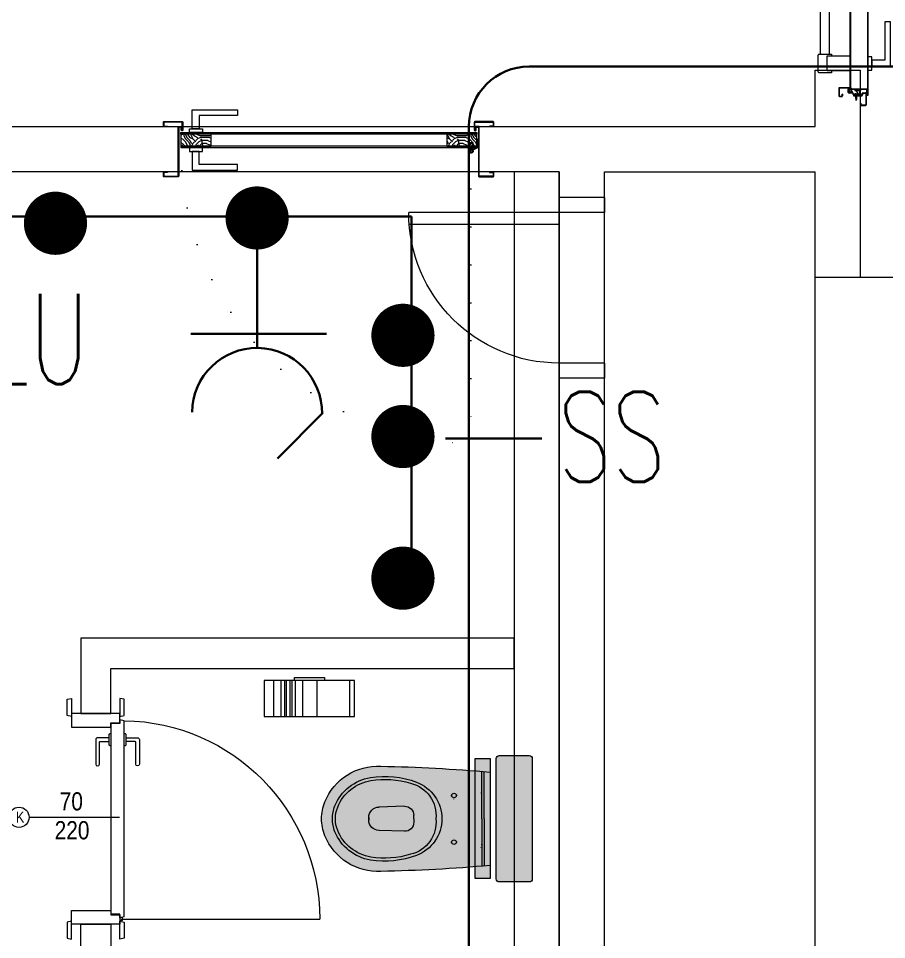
# Model space of a CAD drawing. Header units: metres. Extents: x -13194 to 152406, y -14653 to 29421.
# Drawn here: x 62205.3 to 62493.7, y 2779.9 to 3086 of the extents above; entities that cross this region are included whole.
import ezdxf

# ---------------------------------------------------------------- set-up
doc = ezdxf.new("R2010")
doc.units = ezdxf.units.M
doc.header["$LTSCALE"] = 100
doc.header["$MEASUREMENT"] = 0
doc.linetypes.add('DOT2', pattern=[0.125, 0, -0.125])
doc.linetypes.add('HIDDEN', pattern=[0.375, 0.25, -0.125])
doc.layers.get('0').update_dxf_attribs({"color": 9, "lineweight": 9})
for name, color, linetype, lineweight in [('00', 9, 'Continuous', 9), ('01', 9, 'Continuous', 9), ('05', 9, 'Continuous', 9), ('05S', 9, 'Continuous', 9), ('05V', 9, 'Continuous', 9), ('06C @ 1', 9, 'Continuous', 9), ('06D', 9, 'Continuous', 9), ('09', 9, 'Continuous', 9), ('10', 9, 'Continuous', 9), ('12', 9, 'Continuous', 9), ('14', 9, 'Continuous', 9), ('20', 9, 'DOT2', 9), ('E-KABLO', 7, 'Continuous', 30), ('E-KAPAKLI PRİZ', 7, 'Continuous', 30), ('E-YAZI', 7, 'Continuous', 30), ('Kapı', 204, 'Continuous', 9), ('KARA SIVA', 4, 'Continuous', 9), ('TEFRİŞ', 9, 'Continuous', 9)]:
    doc.layers.add(name, color=color, linetype=linetype, lineweight=lineweight)
doc.styles.add('E-YAZI', font='txttw.shx')
doc.styles.add('MuuM_TEXT-STANDART', font='ARIALN.TTF')

# ---------------------------------------------------------------- blocks, each defined once
blk = doc.blocks.new('100_KAPAKLI PRİZ')
at = {"layer": 'E-KAPAKLI PRİZ', "color": 4}
for p, q in [((1.216, 3.6), (0.379, 4.438)), ((0, 2.4), (0, 0)), ((-1.223, 2.136), (1.279, 2.136))]:
    blk.add_line(p, q, dxfattribs=at)
blk.add_arc((0, 3.6), 1.2, 180.7551, 0.7551, dxfattribs=at)
blk = doc.blocks.new('1.bod.mimari.elk')
at = {"layer": '01'}
blk.add_lwpolyline([(6510, -5630), (6510, -5630), (6510, -5630), (6510, -6180), (6780, -6180), (6780, -5630), (6780, -5630), (6780, -5630), (6820, -5630), (6820, -6230), (6470, -6230), (6470, -5630), (6510, -5630)], dxfattribs=at)
blk = doc.blocks.new('*U19')
at = {"ltscale": 15}
for p, q in [((-24.9, 0.9), (-25.7, 0)), ((-24.9, -0.9), (-25.7, 0)), ((-22.9, 1.5), (-24.9, 0.9)), ((-22.9, 1.5), (-22.9, -1.5)), ((-21.2, -2.7), (-18.1, 2.8)), ((-21, -2.7), (-17.9, 2.7)), ((-19.7, -2.7), (-16.6, 2.8)), ((-19.5, -2.7), (-16.4, 2.7)), ((-18.5, 1.5), (-18.3, 2)), ((-18.2, -2.7), (-15.1, 2.8)), ((-18, -2.7), (-14.9, 2.7)), ((-17, 1.5), (-16.8, 2)), ((-16.7, -2.7), (-13.6, 2.8)), ((-16.5, -2.7), (-13.4, 2.7)), ((-15.5, 1.5), (-15.3, 2)), ((-15.2, -2.7), (-12.1, 2.8)), ((-15, -2.7), (-11.9, 2.7)), ((-14, 1.5), (-13.8, 2)), ((-13.7, -2.7), (-10.6, 2.8)), ((-13.5, -2.7), (-10.4, 2.7)), ((-12.5, 1.5), (-12.3, 2)), ((-12.2, -2.7), (-9.1, 2.8)), ((-12, -2.7), (-8.9, 2.7)), ((-11, 1.5), (-10.8, 2)), ((-10.7, -2.7), (-7.6, 2.8)), ((-10.5, -2.7), (-7.4, 2.7)), ((-9.5, 1.5), (-9.3, 2)), ((-9.2, -2.7), (-6.1, 2.8)), ((-9, -2.7), (-5.9, 2.7)), ((-8, 1.5), (-7.8, 2)), ((-7.7, -2.7), (-4.6, 2.8)), ((-7.5, -2.7), (-4.4, 2.7)), ((-6.5, 1.5), (-6.3, 2)), ((-6.2, -2.7), (-3.1, 2.8)), ((-6, -2.7), (-2.9, 2.7)), ((-5, 1.5), (-4.8, 2)), ((-4.7, -2.7), (-1.6, 2.8)), ((-4.5, -2.7), (-1.4, 2.7)), ((-3.5, 1.5), (-3.3, 2)), ((-2, 1.5), (-1.8, 2)), ((-0.5, 4.2), (-1.5, 1.5)), ((0, 0.5), (-0.6, 0.5)), ((-24.9, -0.9), (-22.9, -1.5)), ((-8.6, -1.5), (-22.9, -1.5)), ((-21.2, -2.7), (-20.9, -1.5)), ((-20.3, -1.5), (-19.1, -1.5)), ((-19.7, -2.7), (-19.4, -1.5)), ((-18.8, -1.5), (-17.6, -1.5)), ((-18.2, -2.7), (-17.9, -1.5)), ((-17.3, -1.5), (-16.1, -1.5)), ((-16.7, -2.7), (-16.4, -1.5)), ((-15.8, -1.5), (-14.6, -1.5)), ((-15.2, -2.7), (-14.9, -1.5)), ((-14.3, -1.5), (-13.1, -1.5)), ((-13.7, -2.7), (-13.4, -1.5)), ((-12.8, -1.5), (-11.6, -1.5)), ((-12.2, -2.7), (-11.9, -1.5)), ((-11.3, -1.5), (-10.1, -1.5)), ((-10.7, -2.7), (-10.4, -1.5)), ((-9.8, -1.5), (-8.6, -1.5)), ((-9.2, -2.7), (-8.9, -1.5)), ((-8.3, -1.5), (-7.1, -1.5)), ((-7.7, -2.7), (-7.4, -1.5)), ((-6.8, -1.5), (-5.6, -1.5)), ((-6.2, -2.7), (-5.9, -1.5)), ((-5.3, -1.5), (-4.1, -1.5)), ((-4.7, -2.7), (-4.4, -1.5)), ((-3.8, -1.5), (-2.1, -1.5)), ((-0.5, -4.2), (-1.5, -1.5)), ((0, -0.5), (-0.6, -0.5))]:
    blk.add_line(p, q, dxfattribs=at)
for p, q in [((-6.9, 1.5), (-22.9, 1.5)), ((-17.4, 1.5), (-18.6, 1.5)), ((-15.9, 1.5), (-17.1, 1.5)), ((-14.4, 1.5), (-15.6, 1.5)), ((-12.9, 1.5), (-14.1, 1.5)), ((-11.4, 1.5), (-12.6, 1.5)), ((-9.9, 1.5), (-11.1, 1.5)), ((-8.4, 1.5), (-9.6, 1.5)), ((-6.9, 1.5), (-8.1, 1.5)), ((-5.4, 1.5), (-6.6, 1.5)), ((-3.9, 1.5), (-5.1, 1.5)), ((-2.4, 1.5), (-3.6, 1.5)), ((-1.5, 1.5), (-2.1, 1.5)), ((0, 0.5), (0, 4.1)), ((-1.5, -1.5), (-2.1, -1.5)), ((0, -0.5), (0, -4.1))]:
    blk.add_line(p, q)
for centre, radius, start, end in [((-26, 3.9), 3.92, 274.361, 322.1025), ((-26, -3.9), 3.92, 37.8975, 85.639), ((-18, 2.8), 0.0971, 330.3204, 150.3204), ((-16.5, 2.8), 0.0971, 330.3204, 150.3204), ((-15, 2.8), 0.0971, 330.3204, 150.3204), ((-13.5, 2.8), 0.0971, 330.3204, 150.3204), ((-12, 2.8), 0.0971, 330.3204, 150.3204), ((-10.5, 2.8), 0.0971, 330.3204, 150.3204), ((-9, 2.8), 0.0971, 330.3204, 150.3204), ((-7.5, 2.8), 0.0971, 330.3204, 150.3204), ((-6, 2.8), 0.0971, 330.3204, 150.3204), ((-4.5, 2.8), 0.0971, 330.3204, 150.3204), ((-3, 2.8), 0.0971, 330.3204, 150.3204), ((-1.5, 2.8), 0.0971, 330.3204, 150.3204), ((-0.6, 0), 0.486, 90, 270), ((-0.3, 4.1), 0.25, 0, 150.0864), ((-21.1, -2.7), 0.0971, 150.3204, 330.3204), ((-19.6, -2.7), 0.0971, 150.3204, 330.3204), ((-18.1, -2.7), 0.0971, 150.3204, 330.3204), ((-16.6, -2.7), 0.0971, 150.3204, 330.3204), ((-15.1, -2.7), 0.0971, 150.3204, 330.3204), ((-13.6, -2.7), 0.0971, 150.3204, 330.3204), ((-12.1, -2.7), 0.0971, 150.3204, 330.3204), ((-10.6, -2.7), 0.0971, 150.3204, 330.3204), ((-9.1, -2.7), 0.0971, 150.3204, 330.3204), ((-7.6, -2.7), 0.0971, 150.3204, 330.3204), ((-6.1, -2.7), 0.0971, 150.3204, 330.3204), ((-4.6, -2.7), 0.0971, 150.3204, 330.3204), ((-0.3, -4.1), 0.25, 209.9136, 0)]:
    blk.add_arc(centre, radius, start, end, dxfattribs=at)
blk = doc.blocks.new('conta')
at = {"ltscale": 10}
for p, q in [((-2649.88, 5344.46), (-2649.78, 5344.3)), ((-2649.87, 5345.53), (-2649.81, 5345.61)), ((-2649.78, 5344.3), (-2649.74, 5344.3)), ((-2649.72, 5345.4), (-2649.28, 5345.4)), ((-2649.25, 5345.41), (-2649.09, 5345.51)), ((-2648.97, 5344.05), (-2648.78, 5343.8)), ((-2648.87, 5344.09), (-2648.7, 5343.86)), ((-2648.83, 5344.87), (-2648.56, 5345.24)), ((-2648.77, 5345.12), (-2648.63, 5345.3)), ((-2648.71, 5343.79), (-2648.71, 5343.79)), ((-2648.56, 5345.31), (-2648.56, 5345.31))]:
    blk.add_line(p, q, dxfattribs=at)
for centre, radius, start, end in [((-2653.03, 5345), 3.19, 350.4674, 8.9372), ((-2649.87, 5344.47), 0.02, 170.4674, 213.7451), ((-2649.83, 5345.5), 0.05, 140.6345, 188.9372), ((-2649.74, 5345.58), 0.0696, 22.2428, 159.258), ((-2650.94, 5345.01), 1.24, 340.3382, 16.7772), ((-2649.74, 5344.58), 0.03, 160.3382, 273.2666), ((-2649.72, 5345.37), 0.03, 90, 196.7772), ((-2649.56, 5341.55), 3.01, 80.4362, 93.2666), ((-2649.28, 5345.45), 0.05, 270, 303.0062), ((-2649.22, 5344.14), 0.231, 353.9571, 81.9004), ((-2649.08, 5345.49), 0.03, 4.7972, 123.0062), ((-2649.06, 5344.54), 0.03, 260.4362, 338.7066), ((-2650.22, 5344.99), 1.27, 338.7066, 23.0418), ((-2648.89, 5344.11), 0.1, 173.9571, 217.2653), ((-2649.01, 5345.57), 0.05, 18.7951, 42.1429), ((-2651.17, 5344.83), 2.33, 7.5897, 18.7951), ((-2658.2, 5345.19), 9.36, 353.6857, 357.8537), ((-2648.79, 5344.15), 0.1, 173.6857, 217.2653), ((-2648.81, 5345.15), 0.05, 187.5897, 322.7347), ((-2648.79, 5344.84), 0.05, 142.7347, 180.2669), ((-2648.74, 5343.83), 0.05, 217.2653, 307.2653), ((-2648.74, 5343.83), 0.05, 307.2653, 37.2653), ((-2648.59, 5345.27), 0.05, 52.7347, 142.7347), ((-2648.59, 5345.27), 0.05, 322.7347, 52.7347)]:
    blk.add_arc(centre, radius, start, end, dxfattribs=at)
for points, knots in [([(-2649.74, 5344.31), (-2649.74, 5344.34), (-2649.7, 5344.52), (-2649.59, 5344.33), (-2649.34, 5344.36), (-2649.23, 5344.37), (-2649.18, 5344.37)], [0, 0, 0, 0, 0.1008757, 0.3841126, 0.5436166, 0.6906785, 0.6906785, 0.6906785, 0.6906785]), ([(-2648.98, 5345.6), (-2649, 5345.63), (-2649.09, 5345.71), (-2649.23, 5345.44), (-2649.32, 5345.74), (-2649.39, 5345.46), (-2649.51, 5345.75), (-2649.59, 5345.5), (-2649.65, 5345.57), (-2649.68, 5345.61)], [0.0086373, 0.0086373, 0.0086373, 0.0086373, 0.1097304, 0.3133405, 0.4430081, 0.5658764, 0.7165186, 0.8527974, 0.9648495, 0.9648495, 0.9648495, 0.9648495])]:
    blk.add_open_spline(points, degree=3, knots=knots, dxfattribs=at)
blk = doc.blocks.new('p-yn_sackasa')
at = {"layer": '10', "linetype": 'Continuous'}
for p, q in [((0, 6.16), (0, 6.9)), ((0.01, 6.9), (0.01, 6.15)), ((0.14, 6.9), (0.14, 6.16)), ((0.15, 6.9), (0.15, 6.16)), ((2.69, 7.16), (0.26, 7.16)), ((2.69, 7.15), (0.26, 7.15)), ((2.69, 7.02), (0.26, 7.02)), ((0.26, 7.01), (2.69, 7.01)), ((2.8, 3.29), (2.8, 6.9)), ((2.81, 3.29), (2.81, 6.9)), ((2.94, 3.29), (2.94, 6.9)), ((2.95, 3.29), (2.95, 6.9)), ((0.26, 6.05), (0.76, 6.05)), ((0.75, 6.04), (0.26, 6.04)), ((0.26, 5.91), (0.75, 5.91)), ((0.76, 5.9), (0.26, 5.9)), ((0.75, 5.91), (0.75, 6.04)), ((0.76, 5.9), (0.76, 6.05)), ((1.11, 2.52), (1.11, 3.73)), ((1.12, 2.52), (1.12, 3.73)), ((1.25, 3.73), (1.25, 2.52)), ((1.26, 2.52), (1.26, 3.73)), ((1.37, 3.98), (2.49, 3.98)), ((2.49, 3.97), (1.37, 3.97)), ((1.37, 3.84), (2.49, 3.84)), ((2.49, 3.83), (1.37, 3.83)), ((2.6, 3.69), (2.5, 3.36)), ((2.51, 3.35), (2.61, 3.69)), ((2.73, 3.65), (2.63, 3.32)), ((2.74, 3.64), (2.64, 3.31)), ((-2.19, 0), (-2.19, -0.15)), ((0.67, -0.71), (0.67, 2.27)), ((0.69, -0.71), (0.69, 2.27)), ((0.81, -0.71), (0.81, 2.27)), ((0.83, -0.71), (0.83, 2.27)), ((0.92, 2.33), (0.95, 2.32)), ((0.93, 2.34), (0.95, 2.33)), ((1.01, 2.46), (0.99, 2.47)), ((0.99, 2.46), (1.01, 2.45)), ((-2.95, -0.25), (-2.95, -1.75)), ((-2.94, -1.75), (-2.94, -0.25)), ((-2.81, -0.25), (-2.81, -1.75)), ((-2.8, -0.25), (-2.8, -1.75)), ((-2.19, 0), (-2.7, 0)), ((-2.2, -0.01), (-2.7, -0.01)), ((-2.2, -0.14), (-2.7, -0.14)), ((-2.19, -0.15), (-2.7, -0.15)), ((1.01, -1.85), (-2.7, -1.85)), ((1.01, -1.86), (-2.7, -1.86)), ((-2.7, -1.99), (1.01, -1.99)), ((1.01, -2), (-2.7, -2)), ((-2.2, -0.14), (-2.2, -0.01)), ((0.92, -0.77), (0.95, -0.76)), ((0.93, -0.78), (0.95, -0.77)), ((0.99, -0.89), (1.01, -0.88)), ((1.01, -0.89), (0.99, -0.91)), ((1.11, -0.96), (1.11, -1.75)), ((1.12, -0.96), (1.12, -1.75)), ((1.25, -0.96), (1.25, -1.75)), ((1.26, -0.96), (1.26, -1.75))]:
    blk.add_line(p, q, dxfattribs=at)
for points in [[(0.15, 2.14), (0.67, 2.14), (0.67, -0.54), (0.15, -0.54)], [(0.15, 2.14), (0.41, 2.14), (0.41, -0.54), (0.15, -0.54)]]:
    blk.add_lwpolyline(points, close=True, dxfattribs=at)
for centre, radius, start, end in [((0.26, 6.9), 0.261, 90, 180), ((0.26, 6.16), 0.261, 180, 270), ((0.26, 6.9), 0.249, 90, 180), ((0.26, 6.16), 0.249, 181.345, 271.3502), ((0.26, 6.9), 0.122, 90, 180), ((0.26, 6.16), 0.122, 180, 270), ((0.26, 6.9), 0.11, 90, 180), ((0.26, 6.16), 0.11, 180, 270), ((2.69, 6.9), 0.261, 0, 90), ((2.69, 6.9), 0.249, 0, 90), ((2.69, 6.9), 0.122, 0, 90), ((2.69, 6.9), 0.11, 0, 90), ((1.37, 3.73), 0.253, 90, 180), ((1.37, 3.73), 0.24, 90, 180), ((1.37, 3.73), 0.114, 90, 180), ((1.37, 3.73), 0.101, 90, 180), ((2.49, 3.72), 0.261, 342.8602, 90), ((2.49, 3.72), 0.249, 342.8613, 90), ((2.49, 3.72), 0.122, 342.8607, 90), ((2.49, 3.72), 0.11, 342.8621, 90), ((2.72, 3.29), 0.232, 162.8601, 0), ((2.72, 3.29), 0.219, 162.8613, 0), ((2.72, 3.29), 0.0927, 162.8605, 0), ((2.72, 3.29), 0.0801, 162.8624, 0), ((0.89, 2.27), 0.219, 63.2153, 180), ((0.89, 2.27), 0.206, 63.2169, 180), ((0.89, 2.27), 0.0801, 63.215, 180), ((0.89, 2.27), 0.0674, 63.2144, 180), ((1.04, 2.52), 0.206, 243.2197, 0), ((1.04, 2.52), 0.219, 243.2148, 0), ((1.04, 2.52), 0.0801, 243.2203, 0), ((1.04, 2.52), 0.0674, 243.2129, 0), ((-2.7, -0.25), 0.253, 90, 180), ((-2.7, -1.75), 0.253, 180, 270), ((-2.7, -0.25), 0.24, 90, 180), ((-2.7, -1.75), 0.24, 180, 270), ((-2.7, -0.25), 0.114, 90, 180), ((-2.7, -1.75), 0.114, 180, 270), ((-2.7, -0.25), 0.101, 90, 180), ((-2.7, -1.75), 0.101, 180, 270), ((0.89, -0.71), 0.219, 180, 296.785), ((0.89, -0.71), 0.206, 180, 296.7851), ((0.89, -0.71), 0.0801, 180, 296.785), ((0.89, -0.71), 0.0674, 180, 180.5245), ((0.89, -0.71), 0.0674, 180, 296.7871), ((1.04, -0.96), 0.219, 0, 116.7854), ((1.04, -0.96), 0.206, 0, 116.7836), ((1.04, -0.96), 0.0801, 0, 116.7811), ((1.04, -0.96), 0.0674, 0, 116.7871), ((1.01, -1.75), 0.114, 270, 0), ((1.01, -1.75), 0.24, 270, 0), ((1.01, -1.75), 0.101, 270, 0), ((1.01, -1.75), 0.253, 270, 0)]:
    blk.add_arc(centre, radius, start, end, dxfattribs=at)
at = {"layer": '10', "xscale": 0.0842696629213483, "yscale": 0.0842696629213483, "zscale": 0.0842696629213483}
blk.add_blockref('*U19', (0.95, 1.35), dxfattribs=at)
at = {"layer": '14', "xscale": -0.7887640449438696, "yscale": 0.7887640449438696, "zscale": 0.7887640449438204, "rotation": 90}
blk.add_blockref('conta', (4217.78, -2086.42), dxfattribs=at)
blk = doc.blocks.new('*U404')
at = {"layer": '06D'}
for points in [[(8.5, 9.56), (7.87, 9.56), (7.87, 13.56, -0.414214), (8.25, 13.93), (13.75, 13.93, -0.414214), (14.12, 13.56), (14.12, 9.56), (13.5, 9.56)], [(111.5, 9.56), (112.12, 9.56), (112.12, 13.56, 0.414214), (111.75, 13.93), (106.25, 13.93, 0.414214), (105.87, 13.56), (105.87, 9.56), (106.5, 9.56)]]:
    blk.add_lwpolyline(points, format="xyb", dxfattribs=at)
for points in [[(14.12, 13.31), (105.87, 13.31), (105.87, 10.18), (14.12, 10.18)], [(8.5, 12.06), (13.5, 12.06), (13.5, 3.44), (8.5, 3.44)], [(111.5, 10.94), (106.5, 10.94), (106.5, 3.44), (111.5, 3.44)]]:
    blk.add_lwpolyline(points, close=True, dxfattribs=at)
for points in [[(111.2, -2.56), (111.2, -3.81), (106.8, -3.81), (106.8, -2.56), (111.2, -2.56)], [(110.12, -3.81), (110.12, -10.06), (95.12, -10.06), (95.12, -8.19), (107.87, -8.19), (107.87, -8.19), (107.87, -3.81), (110.12, -3.81)]]:
    blk.add_lwpolyline(points, dxfattribs=at)
at = {"layer": '10', "ltscale": 10}
for p, q in [((2.3, -2.19), (2.3, 3.34)), ((2.4, 3.44), (117.6, 3.44)), ((2.45, -2.29), (2.45, 3.24)), ((2.5, 3.29), (117.5, 3.29)), ((117.55, -2.29), (117.55, 3.24)), ((117.7, -2.19), (117.7, 3.34)), ((2, 1.51), (1, 1.51)), ((2, 1.31), (1, 1.31)), ((1, 0.91), (2, 0.26)), ((2, 0.26), (2, 1.76)), ((2, 1.76), (2.3, 1.76)), ((2, -0.17), (2, 0.26)), ((2.3, 1.76), (2.3, 0.26)), ((2.3, 0.26), (2.3, -0.17)), ((117.7, 1.76), (118, 1.76)), ((117.7, 1.33), (117.7, 1.76)), ((117.7, 1.76), (118, 1.76)), ((117.7, 1.33), (117.7, 1.76)), ((117.7, -0.17), (117.7, 1.33)), ((117.7, -0.17), (117.7, 1.33)), ((118, 1.76), (118, 1.33)), ((118, 1.76), (118, 1.33)), ((118, 1.33), (118, -0.17)), ((119, 0.68), (118, 1.33)), ((118, 1.33), (118, -0.17)), ((119, 0.68), (118, 1.33)), ((118, 0.28), (119, 0.28)), ((118, 0.28), (119, 0.28)), ((118, 0.08), (119, 0.08)), ((118, 0.08), (119, 0.08)), ((-1.6, -2.73), (-1.73, -2.62)), ((-1.6, -2.73), (-1.73, -2.62)), ((-1.22, -2.16), (-1.22, -2.29)), ((-1.22, -2.16), (-1.05, -2.16)), ((-1.22, -2.16), (-1.22, -2.29)), ((-1.22, -2.16), (-1.05, -2.16)), ((-1.05, -2), (-1.05, -2.43)), ((-1.05, -2), (-1.05, -2.43)), ((-0.84, -2), (-0.84, -2.43)), ((-0.84, -2), (-0.84, -2.43)), ((0.3, -2.46), (0.3, -2.34)), ((0.4, -2.24), (2.25, -2.24)), ((0.4, -2.56), (119.6, -2.56)), ((0.45, -2.41), (0.45, -2.39)), ((0.45, -2.39), (2.35, -2.39)), ((0.45, -2.41), (119.54, -2.41)), ((2.3, -0.17), (2, -0.17)), ((119.54, -2.39), (117.65, -2.39)), ((118, -0.17), (117.7, -0.17)), ((118, -0.17), (117.7, -0.17)), ((119.6, -2.24), (117.75, -2.24)), ((119.55, -2.41), (119.55, -2.39)), ((119.7, -2.46), (119.7, -2.34))]:
    blk.add_line(p, q, dxfattribs=at)
blk.add_circle((-0.95, -3.26), 0.843, dxfattribs=at)
blk.add_circle((-0.95, -3.26), 0.843, dxfattribs=at)
for centre, radius, start, end in [((2.4, 3.34), 0.1, 90, 180), ((2.5, 3.24), 0.05, 90, 180), ((117.56, 3.3), 0.141, 14.9271, 75.0729), ((-0.95, -3.26), 1.01, 105.7139, 140.5908), ((-0.95, -3.26), 1.01, 105.7139, 140.5908), ((-0.42, -2.26), 0.428, 142.379, 203.648), ((-0.42, -2.26), 0.428, 142.379, 203.648), ((-0.42, -2.26), 0.302, 119.9685, 254.4476), ((-0.42, -2.26), 0.302, 119.9685, 254.4476), ((0.4, -2.34), 0.1, 90, 180), ((0.4, -2.46), 0.1, 180, 270), ((0.45, -2.39), 0.005, 90, 180), ((0.45, -2.41), 0.005, 180, 270), ((2.25, -2.19), 0.05, 270, 0), ((2.35, -2.29), 0.1, 270, 0), ((117.65, -2.29), 0.1, 180, 270), ((117.75, -2.19), 0.05, 180, 270), ((119.54, -2.39), 0.005, 0, 90), ((119.54, -2.41), 0.005, 270, 360), ((119.6, -2.34), 0.1, 0, 90), ((119.6, -2.46), 0.1, 270, 0)]:
    blk.add_arc(centre, radius, start, end, dxfattribs=at)
at = {"layer": '20'}
blk.add_lwpolyline([(0.3, -2.4), (0.3, -121.8, 0.414214), (119.7, -2.4, -1)], format="xyb", dxfattribs=at)
blk.add_blockref('p-yn_sackasa', (0, 0))
at = {"xscale": -1}
blk.add_blockref('p-yn_sackasa', (120, 0), dxfattribs=at)
blk = doc.blocks.new('p-kapı kolu')
for points in [[(2.2, 0), (2.2, -1.25), (-2.2, -1.25), (-2.2, 0), (2.2, 0)], [(1.225, -1.25), (1.225, -7.5), (-13.775, -7.5), (-13.775, -5.625), (-1.025, -5.625), (-1.025, -5.625), (-1.025, -1.25), (1.225, -1.25)]]:
    blk.add_lwpolyline(points)
blk = doc.blocks.new('K-AH-01')
at = {"layer": '09'}
h = blk.add_hatch(dxfattribs=at)
h.set_pattern_fill('LOGEND', color=256, scale=10, style=0)
h.set_pattern_definition([(7e-15, (-3944.073, -2726.897), (10, 10), [3, -7]), (7e-15, (-3944.073, -2726.397), (10, 10), [3, -7]), (7e-15, (-3943.573, -2725.397), (10, 10), [2, -8]), (7e-15, (-3943.073, -2724.397), (10, 10), [1.5, -8.5]), (7e-15, (-3943.073, -2723.397), (10, 10), [1, -9]), (7e-15, (-3945.573, -2722.397), (10, 10), [0.5, -2.5, 0.5, -6.5]), (7e-15, (-3944.073, -2721.897), (10, 10), [0.5, -4, 1.5, -4]), (7e-15, (-3942.073, -2721.397), (10, 10), [0.5, -0.5, 0.5, -8.5]), (7e-15, (-3942.573, -2720.897), (10, 10), [0.5, -9.5]), (7e-15, (-3943.073, -2719.897), (10, 10), [1.5, -8.5]), (7e-15, (-3943.073, -2718.897), (10, 10), [2, -8]), (7e-15, (-3943.573, -2717.897), (10, 10), [2.5, -3, 0.5, -4]), (90, (-3947.573, -2723.897), (-10, 10), [0.5, -1, 2.5, -6]), (90, (-3947.073, -2722.897), (-10, 10), [0.5, -0.5, 1.5, -7.5]), (90, (-3946.573, -2718.897), (-10, 10), [1, -9]), (90, (-3946.073, -2722.897), (-10, 10), [2, -3, 0.5, -4.5]), (90, (-3945.573, -2717.397), (-10, 10), [0.5, -9.5]), (90, (-3945.073, -2722.397), (-10, 10), [1.5, -8.5]), (90, (-3944.073, -2721.897), (-10, 10), [1, -9]), (90, (-3943.073, -2721.897), (-10, 10), [0.5, -1.5, 1.5, -6.5]), (90, (-3942.573, -2721.397), (-10, 10), [0.5, -9.5]), (90, (-3942.073, -2723.397), (-10, 10), [1.4, -8.6]), (90, (-3941.573, -2725.397), (-10, 10), [1, -9]), (90, (-3940.573, -2721.397), (-10, 10), [0.5, -9.5]), (90, (-3939.573, -2721.897), (-10, 10), [1.5, -8.5]), (90, (-3938.573, -2721.897), (-10, 10), [1.5, -8.5]), (45, (-3940.073, -2725.8966), (1e-15, 10), [0.7071, -0.7071, 0.7071, -12.020836]), (45, (-3942.073, -2723.3966), (1e-15, 10), [1.4142, -12.727936]), (45, (-3946.073, -2718.3966), (1e-15, 10), [1.4142, -12.727936]), (45, (-3944.073, -2720.8966), (1e-15, 10), [1.4142, -12.727936]), (45, (-3943.573, -2722.8966), (1e-15, 10), [1.4142, -12.727936]), (45, (-3940.573, -2724.8966), (1e-15, 10), [1.4142, -12.727936]), (45, (-3941.573, -2724.3966), (1e-15, 10), [2.12132, -12.020816]), (45, (-3944.573, -2719.8966), (1e-15, 10), [0.7071, -13.435036]), (45, (-3945.073, -2718.8966), (1e-15, 10), [0.7071, -13.435036]), (45, (-3941.073, -2718.8966), (1e-15, 10), [0.7071, -13.435036]), (45, (-3945.073, -2723.8966), (1e-15, 10), [0.7071, -13.435036]), (45, (-3939.573, -2720.3966), (1e-15, 10), [0.7071, -13.435036]), (45, (-3943.073, -2721.3966), (1e-15, 10), [0.7071, -13.435036]), (45, (-3942.073, -2720.3966), (1e-15, 10), [0.7071, -13.435036]), (135, (-3942.573, -2722.3966), (-10, 1e-15), [0.7071, -0.7071, 2.12132, -10.606616]), (135, (-3941.073, -2722.3966), (-10, 1e-15), [0.7071, -13.435036]), (135, (-3941.073, -2725.8966), (-10, 1e-15), [0.7071, -13.435036]), (135, (-3943.073, -2723.3966), (-10, 1e-15), [0.7071, -13.435036]), (135, (-3941.573, -2721.3966), (-10, 1e-15), [0.7071, -13.435036]), (135, (-3944.073, -2723.8966), (-10, 1e-15), [0.7071, -13.435036]), (135, (-3940.073, -2723.8966), (-10, 1e-15), [0.7071, -13.435036]), (135, (-3947.073, -2726.8966), (-10, 1e-15), [0.7071, -13.435036]), (135, (-3946.573, -2726.3966), (-10, 1e-15), [1.4142, -12.727936]), (135, (-3946.073, -2725.8966), (-10, 1e-15), [1.4142, -12.727936]), (135, (-3945.073, -2725.8966), (-10, 1e-15), [1.4142, -12.727936]), (135, (-3944.573, -2724.8966), (-10, 1e-15), [1.4142, -12.727936]), (135, (-3940.573, -2720.8966), (-10, 1e-15), [1.4142, -12.727936]), (135, (-3938.573, -2725.8966), (-10, 1e-15), [1.4142, -12.727936]), (135, (-3938.073, -2717.8966), (-10, 1e-15), [1.4142, -12.727936]), (135, (-3938.073, -2718.8966), (-10, 1e-15), [1.4142, -12.727936]), (135, (-3939.073, -2719.3966), (-10, 1e-15), [1.4142, -12.727936]), (135, (-3946.073, -2719.3966), (-10, 1e-15), [2.12132, -12.020816]), (135, (-3939.573, -2720.3966), (-10, 1e-15), [2.12132, -12.020816]), (26.56505, (-3945.0727, -2717.3966), (10, 4e-09), [1.118, -21.24268]), (26.56505, (-3945.0727, -2722.3966), (10, 4e-09), [1.118, -21.24268]), (26.56505, (-3944.0727, -2719.3966), (10, 4e-09), [1.118, -21.24268]), (26.56505, (-3941.0727, -2726.3966), (10, 4e-09), [1.118, -21.24268]), (26.56505, (-3941.5727, -2725.3966), (10, 4e-09), [1.118, -21.24268]), (26.56505, (-3944.5727, -2723.3966), (10, 4e-09), [1.118, -21.24268]), (26.56505, (-3944.5727, -2718.3966), (10, 4e-09), [1.118, -21.24268]), (26.56505, (-3941.5727, -2721.3966), (10, 4e-09), [2.236, -20.12468]), (63.43495, (-3941.5727, -2719.8966), (5e-10, 10), [1.118, -21.24268]), (63.43495, (-3940.0727, -2722.8966), (5e-10, 10), [1.118, -21.24268]), (63.43495, (-3945.0727, -2720.8966), (5e-10, 10), [1.118, -21.24268]), (63.43495, (-3947.0727, -2720.3966), (5e-10, 10), [1.118, -21.24268]), (63.43495, (-3941.0727, -2722.3966), (5e-10, 10), [1.118, -21.24268]), (63.43495, (-3942.0727, -2722.3966), (5e-10, 10), [1.118, -21.24268]), (63.43495, (-3946.0727, -2720.8966), (5e-10, 10), [2.236, -20.12468]), (63.43495, (-3938.5727, -2724.3966), (5e-10, 10), [2.236, -20.12468]), (63.43495, (-3939.5727, -2723.8966), (5e-10, 10), [2.236, -20.12468]), (116.56505, (-3947.5727, -2725.3966), (-4e-09, 10), [1.118, -21.24268]), (116.56505, (-3947.5727, -2719.8966), (-4e-09, 10), [1.118, -21.24268]), (116.56505, (-3945.5727, -2726.8966), (-4e-09, 10), [1.118, -21.24268]), (116.56505, (-3946.5727, -2717.8966), (-4e-09, 10), [1.118, -21.24268]), (116.56505, (-3945.5727, -2723.8966), (-4e-09, 10), [1.118, -21.24268]), (116.56505, (-3943.5727, -2722.8966), (-4e-09, 10), [1.118, -21.24268]), (116.56505, (-3942.5727, -2720.8966), (-4e-09, 10), [1.118, -21.24268]), (116.56505, (-3947.0727, -2724.8966), (3.2e-06, 10.0000016), [1.118, -21.24268]), (116.56505, (-3944.5727, -2723.3966), (-4e-09, 10), [1.118, -21.24268]), (116.56505, (-3941.5727, -2724.3966), (-4e-09, 10), [1.118, -21.24268]), (116.56505, (-3940.5727, -2723.3966), (-4e-09, 10), [1.118, -21.24268]), (116.56505, (-3938.5727, -2720.3966), (-4e-09, 10), [1.118, -21.24268]), (116.56505, (-3946.0727, -2717.3966), (-4e-09, 10), [1.118, -21.24268]), (116.56505, (-3947.5727, -2717.8966), (-4e-09, 10), [2.236, -20.12468]), (116.56505, (-3946.0727, -2724.8966), (-4e-09, 10), [2.236, -20.12468]), (153.43495, (-3947.5727, -2726.3966), (-10, 5e-10), [1.118, -21.24268]), (153.43495, (-3939.0727, -2726.8966), (-10, 5e-10), [1.118, -21.24268]), (153.43495, (-3939.5727, -2721.8966), (-10, 5e-10), [1.118, -21.24268]), (153.43495, (-3943.5727, -2725.3966), (-10, 5e-10), [1.118, -21.24268]), (153.43495, (-3944.0727, -2726.3966), (-10, 5e-10), [1.118, -21.24268]), (153.43495, (-3943.0727, -2724.3966), (-10, 5e-10), [1.118, -21.24268]), (153.43495, (-3940.0727, -2718.3966), (-10, 5e-10), [1.118, -21.24268]), (153.43495, (-3939.0727, -2717.8966), (-10, 5e-10), [2.236, -20.12468])])
h.paths.add_polyline_path([(10.77, 6.46), (10.77, 2.46), (0.77, 2.46), (0.77, 6.46)])
h = blk.add_hatch(dxfattribs=at)
h.set_pattern_fill('LOGEND', color=256, scale=10, style=0)
h.set_pattern_definition([(7e-15, (-3938.781, -2726.897), (10, 10), [3, -7]), (7e-15, (-3938.781, -2726.397), (10, 10), [3, -7]), (7e-15, (-3938.281, -2725.397), (10, 10), [2, -8]), (7e-15, (-3937.781, -2724.397), (10, 10), [1.5, -8.5]), (7e-15, (-3937.781, -2723.397), (10, 10), [1, -9]), (7e-15, (-3940.281, -2722.397), (10, 10), [0.5, -2.5, 0.5, -6.5]), (7e-15, (-3938.781, -2721.897), (10, 10), [0.5, -4, 1.5, -4]), (7e-15, (-3936.781, -2721.397), (10, 10), [0.5, -0.5, 0.5, -8.5]), (7e-15, (-3937.281, -2720.897), (10, 10), [0.5, -9.5]), (7e-15, (-3937.781, -2719.897), (10, 10), [1.5, -8.5]), (7e-15, (-3937.781, -2718.897), (10, 10), [2, -8]), (7e-15, (-3938.281, -2717.897), (10, 10), [2.5, -3, 0.5, -4]), (90, (-3942.281, -2723.897), (-10, 10), [0.5, -1, 2.5, -6]), (90, (-3941.781, -2722.897), (-10, 10), [0.5, -0.5, 1.5, -7.5]), (90, (-3941.281, -2718.897), (-10, 10), [1, -9]), (90, (-3940.781, -2722.897), (-10, 10), [2, -3, 0.5, -4.5]), (90, (-3940.281, -2717.397), (-10, 10), [0.5, -9.5]), (90, (-3939.781, -2722.397), (-10, 10), [1.5, -8.5]), (90, (-3938.781, -2721.897), (-10, 10), [1, -9]), (90, (-3937.781, -2721.897), (-10, 10), [0.5, -1.5, 1.5, -6.5]), (90, (-3937.281, -2721.397), (-10, 10), [0.5, -9.5]), (90, (-3936.781, -2723.397), (-10, 10), [1.4, -8.6]), (90, (-3936.281, -2725.397), (-10, 10), [1, -9]), (90, (-3935.281, -2721.397), (-10, 10), [0.5, -9.5]), (90, (-3934.281, -2721.897), (-10, 10), [1.5, -8.5]), (90, (-3933.281, -2721.897), (-10, 10), [1.5, -8.5]), (45, (-3934.781, -2725.8966), (1e-15, 10), [0.7071, -0.7071, 0.7071, -12.020836]), (45, (-3936.781, -2723.3966), (1e-15, 10), [1.4142, -12.727936]), (45, (-3940.781, -2718.3966), (1e-15, 10), [1.4142, -12.727936]), (45, (-3938.781, -2720.8966), (1e-15, 10), [1.4142, -12.727936]), (45, (-3938.281, -2722.8966), (1e-15, 10), [1.4142, -12.727936]), (45, (-3935.281, -2724.8966), (1e-15, 10), [1.4142, -12.727936]), (45, (-3936.281, -2724.3966), (1e-15, 10), [2.12132, -12.020816]), (45, (-3939.281, -2719.8966), (1e-15, 10), [0.7071, -13.435036]), (45, (-3939.781, -2718.8966), (1e-15, 10), [0.7071, -13.435036]), (45, (-3935.781, -2718.8966), (1e-15, 10), [0.7071, -13.435036]), (45, (-3939.781, -2723.8966), (1e-15, 10), [0.7071, -13.435036]), (45, (-3934.281, -2720.3966), (1e-15, 10), [0.7071, -13.435036]), (45, (-3937.781, -2721.3966), (1e-15, 10), [0.7071, -13.435036]), (45, (-3936.781, -2720.3966), (1e-15, 10), [0.7071, -13.435036]), (135, (-3937.281, -2722.3966), (-10, 1e-15), [0.7071, -0.7071, 2.12132, -10.606616]), (135, (-3935.781, -2722.3966), (-10, 1e-15), [0.7071, -13.435036]), (135, (-3935.781, -2725.8966), (-10, 1e-15), [0.7071, -13.435036]), (135, (-3937.781, -2723.3966), (-10, 1e-15), [0.7071, -13.435036]), (135, (-3936.281, -2721.3966), (-10, 1e-15), [0.7071, -13.435036]), (135, (-3938.781, -2723.8966), (-10, 1e-15), [0.7071, -13.435036]), (135, (-3934.781, -2723.8966), (-10, 1e-15), [0.7071, -13.435036]), (135, (-3941.781, -2726.8966), (-10, 1e-15), [0.7071, -13.435036]), (135, (-3941.281, -2726.3966), (-10, 1e-15), [1.4142, -12.727936]), (135, (-3940.781, -2725.8966), (-10, 1e-15), [1.4142, -12.727936]), (135, (-3939.781, -2725.8966), (-10, 1e-15), [1.4142, -12.727936]), (135, (-3939.281, -2724.8966), (-10, 1e-15), [1.4142, -12.727936]), (135, (-3935.281, -2720.8966), (-10, 1e-15), [1.4142, -12.727936]), (135, (-3933.281, -2725.8966), (-10, 1e-15), [1.4142, -12.727936]), (135, (-3932.781, -2717.8966), (-10, 1e-15), [1.4142, -12.727936]), (135, (-3932.781, -2718.8966), (-10, 1e-15), [1.4142, -12.727936]), (135, (-3933.781, -2719.3966), (-10, 1e-15), [1.4142, -12.727936]), (135, (-3940.781, -2719.3966), (-10, 1e-15), [2.12132, -12.020816]), (135, (-3934.281, -2720.3966), (-10, 1e-15), [2.12132, -12.020816]), (26.56505, (-3939.7813, -2717.3966), (10, 4e-09), [1.118, -21.24268]), (26.56505, (-3939.7813, -2722.3966), (10, 4e-09), [1.118, -21.24268]), (26.56505, (-3938.7813, -2719.3966), (10, 4e-09), [1.118, -21.24268]), (26.56505, (-3935.7813, -2726.3966), (10, 4e-09), [1.118, -21.24268]), (26.56505, (-3936.2813, -2725.3966), (10, 4e-09), [1.118, -21.24268]), (26.56505, (-3939.2813, -2723.3966), (10, 4e-09), [1.118, -21.24268]), (26.56505, (-3939.2813, -2718.3966), (10, 4e-09), [1.118, -21.24268]), (26.56505, (-3936.2813, -2721.3966), (10, 4e-09), [2.236, -20.12468]), (63.43495, (-3936.2813, -2719.8966), (5e-10, 10), [1.118, -21.24268]), (63.43495, (-3934.7813, -2722.8966), (5e-10, 10), [1.118, -21.24268]), (63.43495, (-3939.7813, -2720.8966), (5e-10, 10), [1.118, -21.24268]), (63.43495, (-3941.7813, -2720.3966), (5e-10, 10), [1.118, -21.24268]), (63.43495, (-3935.7813, -2722.3966), (5e-10, 10), [1.118, -21.24268]), (63.43495, (-3936.7813, -2722.3966), (5e-10, 10), [1.118, -21.24268]), (63.43495, (-3940.7813, -2720.8966), (5e-10, 10), [2.236, -20.12468]), (63.43495, (-3933.2813, -2724.3966), (5e-10, 10), [2.236, -20.12468]), (63.43495, (-3934.2813, -2723.8966), (5e-10, 10), [2.236, -20.12468]), (116.56505, (-3942.2813, -2725.3966), (-4e-09, 10), [1.118, -21.24268]), (116.56505, (-3942.2813, -2719.8966), (-4e-09, 10), [1.118, -21.24268]), (116.56505, (-3940.2813, -2726.8966), (-4e-09, 10), [1.118, -21.24268]), (116.56505, (-3941.2813, -2717.8966), (-4e-09, 10), [1.118, -21.24268]), (116.56505, (-3940.2813, -2723.8966), (-4e-09, 10), [1.118, -21.24268]), (116.56505, (-3938.2813, -2722.8966), (-4e-09, 10), [1.118, -21.24268]), (116.56505, (-3937.2813, -2720.8966), (-4e-09, 10), [1.118, -21.24268]), (116.56505, (-3941.7813, -2724.8966), (3.2e-06, 10.0000016), [1.118, -21.24268]), (116.56505, (-3939.2813, -2723.3966), (-4e-09, 10), [1.118, -21.24268]), (116.56505, (-3936.2813, -2724.3966), (-4e-09, 10), [1.118, -21.24268]), (116.56505, (-3935.2813, -2723.3966), (-4e-09, 10), [1.118, -21.24268]), (116.56505, (-3933.2813, -2720.3966), (-4e-09, 10), [1.118, -21.24268]), (116.56505, (-3940.7813, -2717.3966), (-4e-09, 10), [1.118, -21.24268]), (116.56505, (-3942.2813, -2717.8966), (-4e-09, 10), [2.236, -20.12468]), (116.56505, (-3940.7813, -2724.8966), (-4e-09, 10), [2.236, -20.12468]), (153.43495, (-3942.2813, -2726.3966), (-10, 5e-10), [1.118, -21.24268]), (153.43495, (-3933.7813, -2726.8966), (-10, 5e-10), [1.118, -21.24268]), (153.43495, (-3934.2813, -2721.8966), (-10, 5e-10), [1.118, -21.24268]), (153.43495, (-3938.2813, -2725.3966), (-10, 5e-10), [1.118, -21.24268]), (153.43495, (-3938.7813, -2726.3966), (-10, 5e-10), [1.118, -21.24268]), (153.43495, (-3937.7813, -2724.3966), (-10, 5e-10), [1.118, -21.24268]), (153.43495, (-3934.7813, -2718.3966), (-10, 5e-10), [1.118, -21.24268]), (153.43495, (-3933.7813, -2717.8966), (-10, 5e-10), [2.236, -20.12468])])
h.paths.add_polyline_path([(89.06, 2.47), (89.06, 6.46), (99.06, 6.47), (99.06, 2.47)])
at = {"layer": '10'}
for points in [[(-0.44, -1.7), (1.3, -1.7, 0.414214), (1.6, -1.4), (1.6, 1.1, 0.414214), (1.3, 1.4, 0.414214), (1, 1.1), (1, 0.2), (0.2, 0.2), (0.2, 16.4, 0.414214), (-0.1, 16.7), (-4.6, 16.7, 0.414214), (-4.9, 16.4), (-4.9, 15.3, 0.414214), (-4.6, 15), (-3.5, 15), (-3.5, 15.2), (-4.6, 15.2, -0.414214), (-4.7, 15.3), (-4.7, 16.4, -0.414214), (-4.6, 16.5), (-0.2, 16.5), (-0.1, 16.5, -0.414214), (0, 16.4), (0, 0), (1.2, 0), (1.2, 1.1, -0.414214), (1.3, 1.2, -0.414214), (1.4, 1.1), (1.4, -1.4, -0.414214), (1.3, -1.5), (-0.44, -1.5), (-4.6, -1.5, -0.414214), (-4.7, -1.4), (-4.7, -0.3, -0.414214), (-4.6, -0.2), (-3.5, -0.2), (-3.5, 0), (-4.6, 0, 0.414214), (-4.9, -0.3), (-4.9, -1.4, 0.414214), (-4.6, -1.7)], [(100.44, -1.7), (98.7, -1.7, -0.414214), (98.4, -1.4), (98.4, 1.1, -0.414214), (98.7, 1.4, -0.414214), (99, 1.1), (99, 0.2), (99.8, 0.2), (99.8, 16.4, -0.414214), (100.1, 16.7), (104.6, 16.7, -0.414214), (104.9, 16.4), (104.9, 15.3, -0.414214), (104.6, 15), (103.5, 15), (103.5, 15.2), (104.6, 15.2, 0.414214), (104.7, 15.3), (104.7, 16.4, 0.414214), (104.6, 16.5), (100.2, 16.5), (100.1, 16.5, 0.414214), (100, 16.4), (100, 0), (98.8, 0), (98.8, 1.1, 0.414214), (98.7, 1.2, 0.414214), (98.6, 1.1), (98.6, -1.4, 0.414214), (98.7, -1.5), (100.44, -1.5), (104.6, -1.5, 0.414214), (104.7, -1.4), (104.7, -0.3, 0.414214), (104.6, -0.2), (103.5, -0.2), (103.5, 0), (104.6, 0, -0.414214), (104.9, -0.3), (104.9, -1.4, -0.414214), (104.6, -1.7)], [(2.15, 7.6), (0.77, 6.96), (0.77, 4.09), (0.57, 4.09), (0.57, 7.09), (2.04, 7.77, -14.796002)]]:
    blk.add_lwpolyline(points, format="xyb", close=True, dxfattribs=at)
blk.add_circle((2.72, 8.09), 0.55, dxfattribs=at)
at = {"layer": '12'}
for points in [[(0.77, 6.46), (99.06, 6.47), (99.06, 6.97), (0.77, 6.96)], [(0.77, 2.46), (10.77, 2.46), (10.77, 6.46), (0.77, 6.46)], [(89.06, 2.46), (99.06, 2.46), (99.06, 6.47), (89.06, 6.47)], [(0.77, 2.46), (99.06, 2.46), (99.06, 1.96), (0.77, 1.96)]]:
    blk.add_lwpolyline(points, close=True, dxfattribs=at)
at = {"layer": '20'}
blk.add_lwpolyline([(2.72, 8.09), (2.72, 105.23)], dxfattribs=at)
at = {"layer": '20', "linetype": 'HIDDEN'}
for points in [[(1.97, 6.89), (1.97, 5.39), (3.47, 5.39), (3.47, 6.89)], [(2.17, 7.58), (2.17, 5.59), (3.27, 5.59), (3.27, 7.58)]]:
    blk.add_lwpolyline(points, dxfattribs=at)
at = {"layer": '20'}
blk.add_arc((0.77, 6.96), 98.29, 357.0842, 88.8632, dxfattribs=at)
at = {"layer": '06C @ 1', "xscale": -1, "rotation": 180}
blk.add_blockref('p-kapı kolu', (94.06, 6.97), dxfattribs=at)
at = {"layer": '06C @ 1'}
blk.add_blockref('p-kapı kolu', (94.06, 1.96), dxfattribs=at)
blk = doc.blocks.new('ttttttttttttt')
for points in [[(3983.49, -30733.6), (3983.49, -30748.6)], [(3988.49, -30733.6), (3983.49, -30733.6)], [(3988.49, -30733.6), (3988.49, -30748.6)], [(4043.49, -30733.6), (4038.49, -30733.6)], [(4038.49, -30733.6), (4038.49, -30748.6)], [(4043.49, -30733.6), (4043.49, -30748.6)], [(3988.49, -30748.6), (3983.49, -30748.6)], [(4034.49, -30748.6), (3988.49, -30748.6)], [(4034.49, -30748.6), (4034.49, -30798.6)], [(4034.49, -30748.6), (4038.49, -30748.6)], [(4043.49, -30748.6), (4038.49, -30748.6)], [(4038.49, -30748.6), (4038.49, -30798.6)]]:
    blk.add_lwpolyline(points)
blk.add_arc((4038.49, -30748.6), 50, 180, 270)
blk = doc.blocks.new('dsfsdfsdfsdfsdfsdf')
at = {"layer": 'Kapı'}
for p, q in [((23771.45, -2062.35), (23755.45, -2062.35)), ((23771.45, -2065.62, 0.66), (23768.45, -2065.62, 0.66)), ((23772.95, -2064.72, 0.66), (23771.45, -2064.42, 0.66)), ((23771.45, -2064.42, 0.66), (23771.45, -2065.62, 0.66)), ((23771.95, -2064.01, 0.66), (23837.87, -2064.01, 0.66)), ((23772.95, -2064.72, 0.66), (23772.95, -2129.92, 0.66)), ((23768.45, -2129.02, 0.66), (23768.45, -2066.82, 0.66)), ((23771.45, -2129.02, 0.66), (23768.45, -2129.02, 0.66)), ((23771.45, -2130.22, 0.66), (23771.45, -2129.02, 0.66)), ((23772.95, -2129.92, 0.66), (23771.45, -2130.22, 0.66)), ((23771.45, -2132.35), (23755.45, -2132.35))]:
    blk.add_line(p, q, dxfattribs=at)
at = {"layer": 'Kapı', "elevation": 0.66}
for points in [[(23753.95, -2057.62), (23755.45, -2057.32), (23755.45, -2063.32), (23753.95, -2063.02), (23753.95, -2057.62)], [(23772.95, -2057.62), (23771.45, -2057.32), (23771.45, -2063.32), (23772.95, -2063.02), (23772.95, -2057.62)], [(23753.95, -2137.02), (23755.45, -2137.32), (23755.45, -2131.32), (23753.95, -2131.62), (23753.95, -2137.02)], [(23772.95, -2137.02), (23771.45, -2137.32), (23771.45, -2131.32), (23772.95, -2131.62), (23772.95, -2137.02)]]:
    blk.add_lwpolyline(points, dxfattribs=at)
for points in [[(23771.45, -2062.32), (23755.45, -2062.32), (23755.45, -2066.82), (23768.45, -2066.82), (23768.45, -2065.42), (23771.45, -2065.42)], [(23771.45, -2132.32), (23755.45, -2132.32), (23755.45, -2127.82), (23768.45, -2127.82), (23768.45, -2129.22), (23771.45, -2129.22)]]:
    blk.add_lwpolyline(points, close=True, dxfattribs=at)
for points in [[(23767.95, -2124.22), (23764.05, -2124.22, -0.414214), (23763.45, -2123.62), (23763.45, -2115.47, -1), (23764.65, -2115.47), (23764.65, -2122.77, 0.414214), (23764.9, -2123.02), (23767.95, -2123.02)], [(23773.45, -2124.22), (23777.35, -2124.22, 0.414214), (23777.95, -2123.62), (23777.95, -2115.47, 1), (23776.75, -2115.47), (23776.75, -2122.77, -0.414214), (23776.5, -2123.02), (23773.45, -2123.02)], [(23768.45, -2121.62), (23768.2, -2121.62, 0.414214), (23767.95, -2121.87), (23767.95, -2125.37, 0.414214), (23768.2, -2125.62), (23768.45, -2125.62)], [(23772.95, -2125.62), (23773.2, -2125.62, 0.414214), (23773.45, -2125.37), (23773.45, -2121.87, 0.414214), (23773.2, -2121.62), (23772.95, -2121.62)]]:
    blk.add_lwpolyline(points, format="xyb", dxfattribs=at)
at = {"layer": 'Kapı'}
blk.add_circle((23771.95, -2064.01, 0.66), 0.5, dxfattribs=at)
blk.add_arc((23771.95, -2064.01, 0.66), 65.92, 270.8676, 0, dxfattribs=at)
blk = doc.blocks.new('p-klozet üstü kağıt dispenser')
blk.add_hatch(color=255).paths.add_polyline_path([(0, 5.56), (0, 45.41), (-5, 45.41), (-5, 5.56)])
blk.add_lwpolyline([(0, 5.56), (0, 45.41), (-5, 45.41), (-5, 5.56)], close=True)
blk = doc.blocks.new('san-klo-06-p')
at = {"layer": '05S'}
h = blk.add_hatch(color=256, dxfattribs=at)
edge = h.paths.add_edge_path()
edge.add_line((-20, 2.02), (20, 2.02))
edge.add_arc((20, 3.02), 1, 270, 360)
edge.add_line((21, 3.02), (21, 13.02))
edge.add_arc((20, 13.02), 1, 0, 90)
edge.add_line((20, 14.02), (-20, 14.02))
edge.add_arc((-20, 13.02), 1, 90, 180)
edge.add_line((-21, 13.02), (-21, 3.02))
edge.add_arc((-20, 3.02), 1, 180, 270)
h = blk.add_hatch(color=256, dxfattribs=at)
edge = h.paths.add_edge_path()
edge.add_arc((482.45, -45.26), 500, 174.806, 178.9682)
edge.add_arc((1.5, -37.29), 19, 176.8871, 247.9757)
edge.add_arc((0, -41), 15, 247.9757, 270)
edge.add_arc((0, -41), 15, 270, 292.0243)
edge.add_arc((-1.5, -37.29), 19, 292.0243, 363.1129)
edge.add_arc((-482.45, -45.26), 500, 1.0318, 5.194)
edge.add_line((15.5, 0), (-15.5, 0))
for p, q in [((0, -2), (-15.5, -2)), ((0, -2.8), (-15.5, -2.8)), ((0, -2), (15.5, -2)), ((0, -2.8), (15.5, -2.8)), ((0, -25.35), (-1.16, -25.35)), ((0, -25.35), (1.16, -25.35)), ((-4.16, -28.43), (-3.91, -36.92)), ((4.16, -28.43), (3.91, -36.92)), ((0, -40.31), (-0.41, -40.31)), ((-0.41, -40.31), (0, -40.31)), ((0.41, -40.31), (0, -40.31)), ((0, -40.31), (0.41, -40.31))]:
    blk.add_line(p, q)
at = {"linetype": 'DOT2'}
for p, q in [((-6.49, -12), (-8.95, -12)), ((-7.75, -10.91), (-7.75, -12)), ((-7.75, -13.09), (-7.75, -12)), ((6.49, -12), (8.95, -12)), ((7.75, -10.91), (7.75, -12)), ((7.75, -13.09), (7.75, -12))]:
    blk.add_line(p, q, dxfattribs=at)
for points in [[(-20, 2.02), (20, 2.02, 0.414214), (21, 3.02), (21, 13.02, 0.414214), (20, 14.02), (-20, 14.02, 0.414214), (-21, 13.02), (-21, 3.02, 0.414214)], [(-15.5, 0, 0.018163), (-17.47, -36.26, 0.320529), (-5.63, -54.91, 0.096396), (0, -56, 0.096396), (5.62, -54.91, 0.320529), (17.47, -36.26, 0.018163), (15.5, 0)]]:
    blk.add_lwpolyline(points, format="xyb", close=True)
for points in [[(-9.5, 2.02), (-9.5, -2.98), (-8.5, -2.98), (-8.5, 2.02)], [(8.5, 2.02), (8.5, -2.98), (9.5, -2.98), (9.5, 2.02)]]:
    blk.add_lwpolyline(points, dxfattribs=at)
blk.add_lwpolyline([(-5, 0), (-5, 2), (5, 2), (5, 0)], close=True, dxfattribs=at)
for centre, radius, start, end in [((-7.75, -12), 0.75, 0, 180), ((-7.75, -12), 0.75, 180, 0), ((7.75, -12), 0.75, 0, 180), ((7.75, -12), 0.75, 180, 0), ((0, -29), 13, 90, 159.4201), ((-1.09, -28.95), 11, 84.3176, 166.8067), ((0, -29), 13, 20.5799, 90), ((1.09, -28.95), 11, 13.1933, 95.6824), ((15.92, -34.98), 30, 159.4201, 189.1281), ((-15.92, -34.98), 30, 350.8719, 20.5799), ((15.92, -34.98), 29, 162.8727, 189.1281), ((-1.16, -28.35), 3, 90, 181.707), ((1.16, -28.35), 3, 358.293, 90), ((-15.92, -34.98), 29, 350.8719, 17.1273), ((1.5, -37.29), 15.4, 189.1281, 247.9757), ((1.5, -37.29), 14.4, 189.1281, 247.9757), ((-0.41, -36.81), 3.5, 181.707, 270), ((0.41, -36.81), 3.5, 270, 358.293), ((-1.5, -37.29), 14.4, 292.0243, 350.8719), ((-1.5, -37.29), 15.4, 292.0243, 350.8719), ((0, -41), 11.4, 247.9757, 270), ((0, -41), 10.4, 247.9757, 270), ((0, -41), 10.4, 270, 292.0243), ((0, -41), 11.4, 270, 292.0243)]:
    blk.add_arc(centre, radius, start, end)
at = {"layer": '05', "rotation": 270}
blk.add_blockref('p-klozet üstü kağıt dispenser', (-25.41, -5.01), dxfattribs=at)
blk = doc.blocks.new('p-t.kağıtlığı')
at = {"layer": 'TEFRİŞ'}
h = blk.add_hatch(dxfattribs=at)
h.set_pattern_fill('CYL', color=256, scale=30, angle=-90, style=0)
h.set_pattern_definition([(270, (-14.4, 13), (30, 7e-15), []), (270, (-13.8, 13), (30, 7e-15), []), (270, (-12.6, 13), (30, 7e-15), []), (270, (-10.2, 13), (30, 7e-15), []), (270, (-5.4, 13), (30, 7e-15), []), (270, (5.4, 13), (30, 7e-15), []), (270, (10.2, 13), (30, 7e-15), []), (270, (12.6, 13), (30, 7e-15), []), (270, (13.8, 13), (30, 7e-15), []), (270, (14.4, 13), (30, 7e-15), [])])
h.paths.add_polyline_path([(-15, 1), (15, 1), (15, 13), (-15, 13)])
for points in [[(-15, 1), (15, 1), (15, 13), (-15, 13)], [(5, 1), (5, 0), (-5, 0), (-5, 1)]]:
    blk.add_lwpolyline(points, close=True, dxfattribs=at)
blk = doc.blocks.new('fgvdfgdffffffffffffffffffffffffffffffff')
at = {"layer": 'Kapı'}
blk.add_lwpolyline([(23435.64, -2228), (23465.62, -2228)], dxfattribs=at)
blk.add_circle((23432.28, -2228), 3.36, dxfattribs=at)
at = {"layer": 'Kapı', "attachment_point": 1, "style": 'MuuM_TEXT-STANDART'}
for s, insert, char_height, width in [('70', (23445.81, -2219.68), 6.048, 88.7957), ('K', (23431.25, -2226.1), 3.63, 53.2774), ('220', (23444.12, -2229.28), 6.048, 88.7957)]:
    blk.add_mtext(s, dxfattribs=dict(at, insert=insert, char_height=char_height, width=width))
blk = doc.blocks.new('1.bod.mimari1.elk')
at = {"layer": '00'}
for points in [[(6470, -5580), (6470, -5561.28), (6485, -5561.28), (6485, -5630)], [(6095, -5580), (6470, -5580)], [(6385, -5595), (6095, -5595)], [(6385, -5595), (6385, -5595), (6385, -5985)], [(6470, -5980), (6400, -5980), (6400, -5595), (6400, -5595)], [(6400, -5595), (6470, -5595)], [(6470, -5630), (6470, -5595)], [(6370, -5750), (6226, -5750), (6226, -5775), (6236, -5775), (6236, -5760), (6370, -5760), (6370, -5750)], [(6370, -5870), (6236, -5870), (6236, -5885), (6226, -5885), (6226, -5845), (6236, -5845), (6236, -5860), (6370, -5860), (6370, -5870)]]:
    blk.add_lwpolyline(points, dxfattribs=at)
blk.add_lwpolyline([(6385, -5595), (6370, -5595), (6370, -5985), (6385, -5985)], close=True, dxfattribs=at)
at = {"layer": '01'}
blk.add_lwpolyline([(6470, -5630), (6485, -5630)], dxfattribs=at)
at = {"rotation": 180}
blk.add_blockref('K-AH-01', (6358.37, -5580), dxfattribs=at)
at = {"xscale": -1, "rotation": 270}
blk.add_blockref('ttttttttttttt', (37133.6, -9647.06), dxfattribs=at)
at = {"layer": '05', "rotation": 180}
blk.add_blockref('p-t.kağıtlığı', (6302, -5763), dxfattribs=at)
at = {"layer": '05V', "extrusion": (0, 0, -1), "zscale": -1, "rotation": 90}
blk.add_blockref('san-klo-06-p', (-6362.03, -5810), dxfattribs=at)
at = {"layer": '10', "xscale": -1, "rotation": 90}
blk.add_blockref('*U404', (6485, -5450), dxfattribs=at)
at = {"layer": 'KARA SIVA', "xscale": -1, "rotation": 180}
blk.add_blockref('dsfsdfsdfsdfsdfsdf', (-17532.45, -7907.32, -0.66), dxfattribs=at)
at = {"layer": 'KARA SIVA'}
blk.add_blockref('fgvdfgdffffffffffffffffffffffffffffffff', (-17226.77, -3581.5), dxfattribs=at)

msp = doc.modelspace()

# ---------------------------------------------------------------- linework, layer by layer
at = {"layer": 'E-KABLO', "color": 6}
for p, q in [((62375, 3070), (62860, 3070)), ((62355, 2656.09), (62355, 3050)), ((62335.87, 3020.17), (62096.55, 3020.17)), ((62335.87, 2901.18), (62335.87, 3020.17))]:
    msp.add_line(p, q, dxfattribs=at)
at = {"layer": 'E-KABLO', "color": 4, "const_width": 10.5}
for points in [[(62212.37, 3017.89, 1), (62222.87, 3017.89, 1)], [(62284.61, 3024.9, 1), (62284.61, 3014.4, 1)], [(62327.82, 2980.66, 1), (62338.32, 2980.66, 1)], [(62327.82, 2947.03, 1), (62338.32, 2947.03, 1)], [(62327.82, 2899.96, 1), (62338.32, 2899.96, 1)]]:
    msp.add_lwpolyline(points, format="xyb", close=True, dxfattribs=at)
at = {"layer": 'E-KABLO', "color": 6}
msp.add_arc((62375, 3050), 20, 90, 180, dxfattribs=at)
at = {"layer": 'E-YAZI', "color": 3}
msp.add_line((62347.23, 2946.37), (62379.19, 2946.37), dxfattribs=at)

# ---------------------------------------------------------------- block references
at = {"layer": '06D'}
for name in ['1.bod.mimari.elk', '1.bod.mimari1.elk']:
    msp.add_blockref(name, (56000, 8630), dxfattribs=at)
at = {"layer": 'E-KAPAKLI PRİZ', "xscale": -18, "yscale": 18, "zscale": 18, "rotation": 180}
msp.add_blockref('100_KAPAKLI PRİZ', (62284.61, 3019.65), dxfattribs=at)

# ---------------------------------------------------------------- texts
at = {"layer": 'E-YAZI', "color": 3, "style": 'E-YAZI', "width": 0.7}
for s, p in [('HAVLU', (62141.42, 2964.48)), ('SS', (62384.46, 2931.93))]:
    msp.add_text(s, height=30, dxfattribs=at).set_placement(p)

doc.saveas('drawing.dxf')
